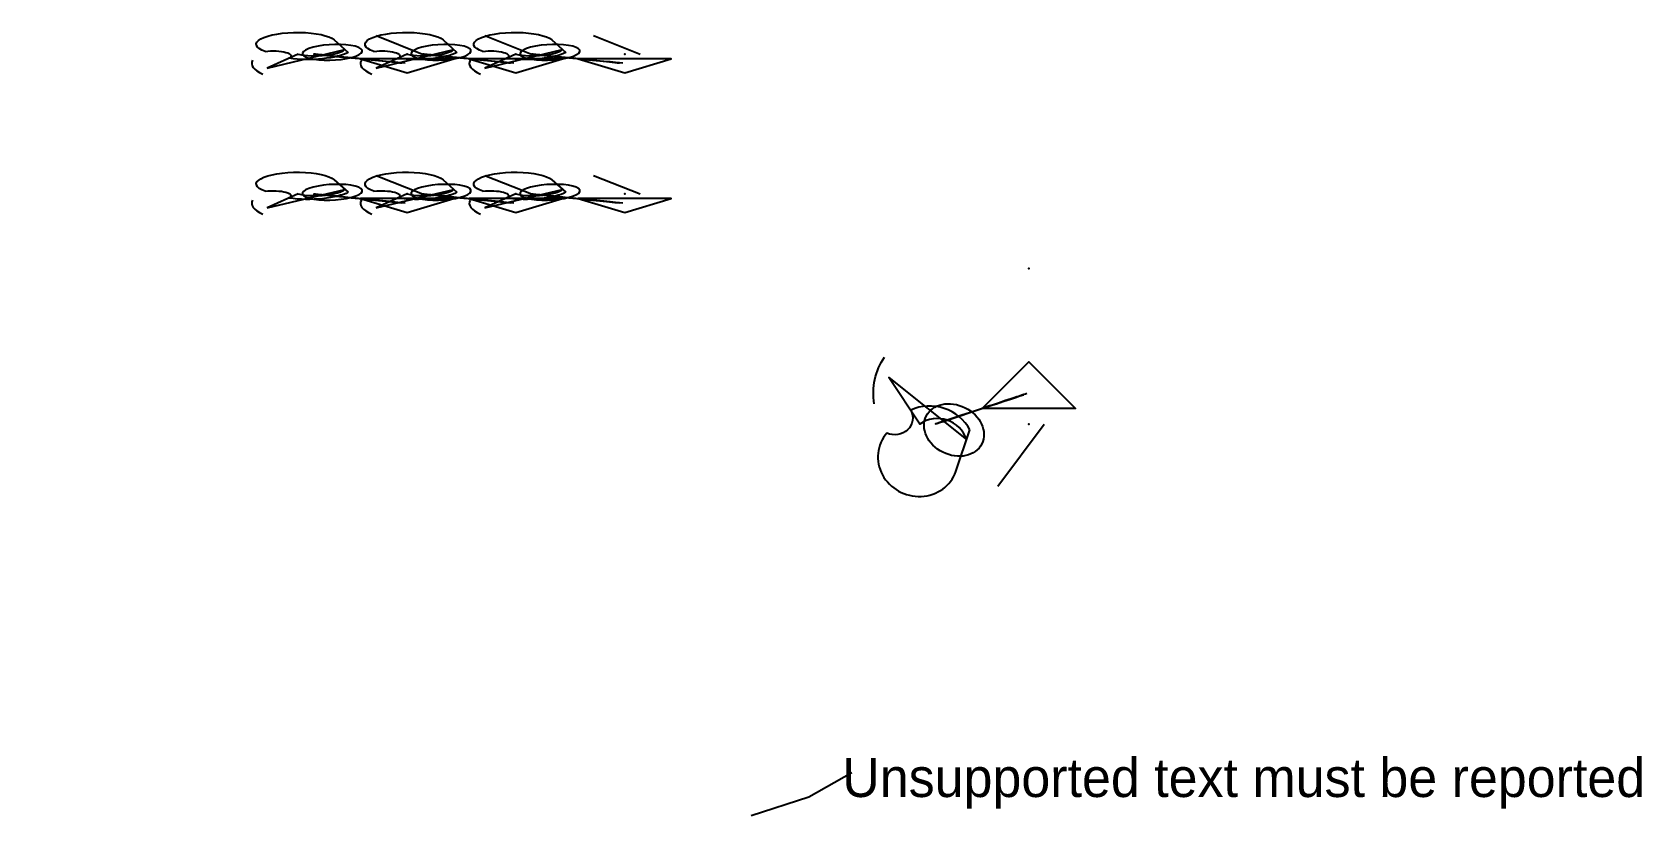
# Model space of a CAD drawing. Header units: metres. Extents: x -304580 to 168010, y -126043 to 401015.
# Drawn here: x -52.1 to 51.4, y -1.2 to 49.2 of the extents above; entities outside this region: 3.
import ezdxf

# ---------------------------------------------------------------- set-up
doc = ezdxf.new("R2010")
doc.units = ezdxf.units.M
for name, color, linetype in [('Fixed', 3, 'Continuous'), ('Off', 1, 'Continuous'), ('ROOT', 5, 'Continuous')]:
    doc.layers.add(name, color=color, linetype=linetype)
doc.layers.get('Off').off()

# ---------------------------------------------------------------- blocks, each defined once
blk = doc.blocks.new('Base', base_point=(2, -3, 1))
at = {"color": 0}
blk.add_line((2, -3, 1), (5, 1, 4), dxfattribs=at)
at = {"extrusion": (0, 0, -1)}
blk.add_lwpolyline([(0, 0, -0.5), (3, 1), (5, 4)], format="xyb", close=True, dxfattribs=at)
at = {"color": 0, "extrusion": (0.1, 0.3, 0.9), "elevation": 2}
blk.add_lwpolyline([(0, 0, 0.414214), (4, 0, -0.7), (5, 2, 1.2), (0, 3)], format="xyb", close=True, dxfattribs=at)
blk.add_polyline3d([(1, 2, 3), (4, 5, 6), (7, 2, 1)], close=True)
at = {"extrusion": (1, 2, 3)}
blk.add_circle((1, 2, 3), 2, dxfattribs=at)
at = {"extrusion": (0, 0, -1)}
blk.add_arc((2, 3, 1), 4, 350, 35, dxfattribs=at)
at = {"extrusion": (1, -3, 0)}
blk.add_ellipse((1, 2, 3), major_axis=(3, 1, 0.5), ratio=0.3, start_param=0.25, end_param=5.75, dxfattribs=at)
at = {"layer": 'Fixed'}
blk.add_point((4, 1, 2), dxfattribs=at)
blk = doc.blocks.new('Nested', base_point=(1, 1, 2))
at = {"layer": 'Fixed'}
blk.add_line((0, 0), (4, 2, 3), dxfattribs=at)
at = {"color": 0, "xscale": 2, "yscale": 0.5, "rotation": 37}
blk.add_blockref('bAsE', (3, 7), dxfattribs=at)

msp = doc.modelspace()

# ---------------------------------------------------------------- linework, layer by layer
at = {"extrusion": (0, 0, -1)}
msp.add_line((100, 200, 3), (103, 204, 8), dxfattribs=at)
at = {"extrusion": (0.2, 0.5, 0.8), "elevation": 3}
msp.add_lwpolyline([(0, 0), (2, 3), (5, 6)], dxfattribs=at)

# ---------------------------------------------------------------- block references
at = {"extrusion": (0, 0, -1), "yscale": 0.3, "zscale": 2, "rotation": 180, "row_count": 2, "column_count": 3, "row_spacing": -9, "column_spacing": 7}
msp.add_blockref('Base', (30, 40, 5), dxfattribs=at)
msp.add_blockref('Base', (10, 20, 1))
at = {"layer": 'Off'}
msp.add_blockref('Base', (10, 30, 1), dxfattribs=at)
at = {"layer": 'ROOT', "color": 1}
msp.add_blockref('Nested', (168000, 401000, 7), dxfattribs=at)
at = {"layer": 'ROOT', "true_color": 0x123456, "extrusion": (0.3, 0.4, 0.5), "xscale": -1.5, "yscale": 2, "zscale": 1.25, "rotation": -41}
msp.add_blockref('Nested', (168020, 401010, 9), dxfattribs=at)

# ---------------------------------------------------------------- texts
msp.add_text('Unsupported text must be reported', height=2.5).set_placement((0, 0))

doc.saveas('drawing.dxf')
